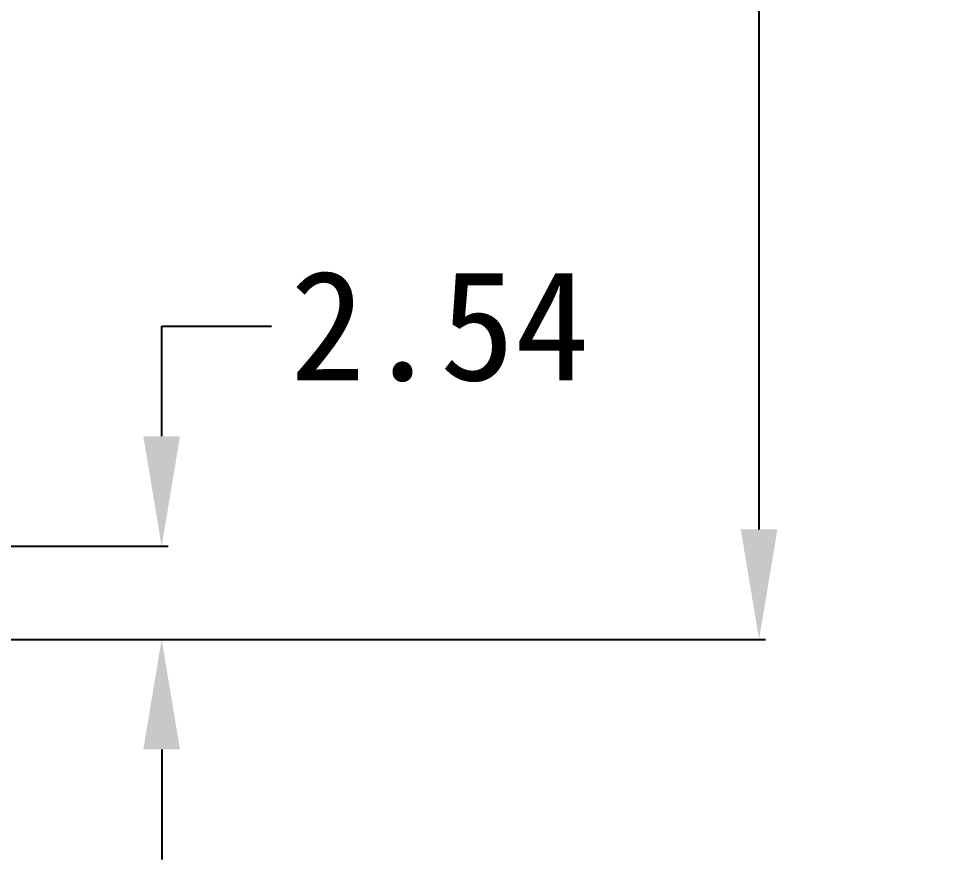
# Model space of a CAD drawing. Extents: x -31 to 69, y 3 to 134.
# Drawn here: x 43.65 to 68.96, y 68.15 to 91.08 of the extents above; entities that cross this region are included whole.
import ezdxf

# ---------------------------------------------------------------- set-up
doc = ezdxf.new("R2010")
doc.units = 0
doc.header["$MEASUREMENT"] = 0
doc.layers.get('0').update_dxf_attribs({"linetype": 'CONTINUOUS'})
doc.layers.get('Defpoints').update_dxf_attribs({"linetype": 'CONTINUOUS'})
doc.dimstyles.get("Standard").update_dxf_attribs({"dimtxt": 3, "dimasz": 3, "dimexe": 0.18, "dimexo": 0.0625, "dimgap": 0.09, "dimtad": 0, "dimtih": 1, "dimtoh": 1, "dimzin": 0, "dimdsep": 46, "dimtxsty": 'Standard', "dimcen": 0.09, "dimclrd": 3, "dimclre": 3, "dimclrt": 3, "dimadec": 0, "dimazin": 0, "dimtfac": 1, "dimtofl": 0, "dimtmove": 0, "dimatfit": 3, "dimfxl": 1, "dimtolj": 1, "dimtzin": 0, "dimarcsym": 0})

# ---------------------------------------------------------------- blocks, each defined once
blk = doc.blocks.new('*D391')
at = {"color": 3, "linetype": 'Continuous', "lineweight": -2}
for p, q in [((47.556, 79.691), (47.556, 82.691)), ((47.556, 82.691), (50.556, 82.691)), ((40.945, 76.691), (47.736, 76.691)), ((40.945, 74.151), (47.736, 74.151)), ((47.556, 71.151), (47.556, 68.151))]:
    blk.add_line(p, q, dxfattribs=at)
at = {"color": 3, "linetype": 'Continuous'}
for points in [[(47.056, 79.691), (48.056, 79.691), (47.556, 76.691)], [(47.056, 71.151), (48.056, 71.151), (47.556, 74.151)]]:
    blk.add_solid(points, dxfattribs=at)
at = {"layer": 'Defpoints', "color": 0, "linetype": 'Continuous'}
for p in [(40.882, 76.691), (47.556, 76.691), (40.882, 74.151)]:
    blk.add_point(p, dxfattribs=at)
at = {"color": 3, "linetype": 'Continuous', "insert": (55.146, 82.691), "char_height": 3, "attachment_point": 5}
blk.add_mtext('\\A1;2.54', dxfattribs=at)
blk = doc.blocks.new('*D392')
at = {"color": 3, "linetype": 'Continuous', "lineweight": -2}
for p, q in [((40.945, 112.251), (64.032, 112.251)), ((63.852, 109.251), (63.852, 94.791)), ((63.852, 77.151), (63.852, 91.611)), ((40.945, 74.151), (64.032, 74.151))]:
    blk.add_line(p, q, dxfattribs=at)
at = {"color": 3, "linetype": 'Continuous'}
for points in [[(63.352, 109.251), (64.352, 109.251), (63.852, 112.251)], [(63.352, 77.151), (64.352, 77.151), (63.852, 74.151)]]:
    blk.add_solid(points, dxfattribs=at)
at = {"layer": 'Defpoints', "color": 0, "linetype": 'Continuous'}
for p in [(40.882, 112.251), (63.852, 112.251), (40.882, 74.151)]:
    blk.add_point(p, dxfattribs=at)
at = {"color": 3, "linetype": 'Continuous', "insert": (63.852, 93.201), "char_height": 3, "attachment_point": 5}
blk.add_mtext('\\A1;38.10', dxfattribs=at)

msp = doc.modelspace()

# ---------------------------------------------------------------- dimensions: what is measured, and where the dimension line sits
at = {"linetype": 'Continuous'}
for base, p2, picture, middle in [((63.852, 112.251), (40.882, 112.251), '*D392', (63.852, 93.201)), ((47.556, 76.691), (40.882, 76.691), '*D391', (55.146, 82.691))]:
    dim = msp.add_linear_dim(base=base, p1=(40.882, 74.151), p2=p2, angle=90, dimstyle='Standard', dxfattribs=at)
    dim.commit()
    dim.dimension.update_dxf_attribs({"geometry": picture, "text_midpoint": middle})

doc.saveas('drawing.dxf')
